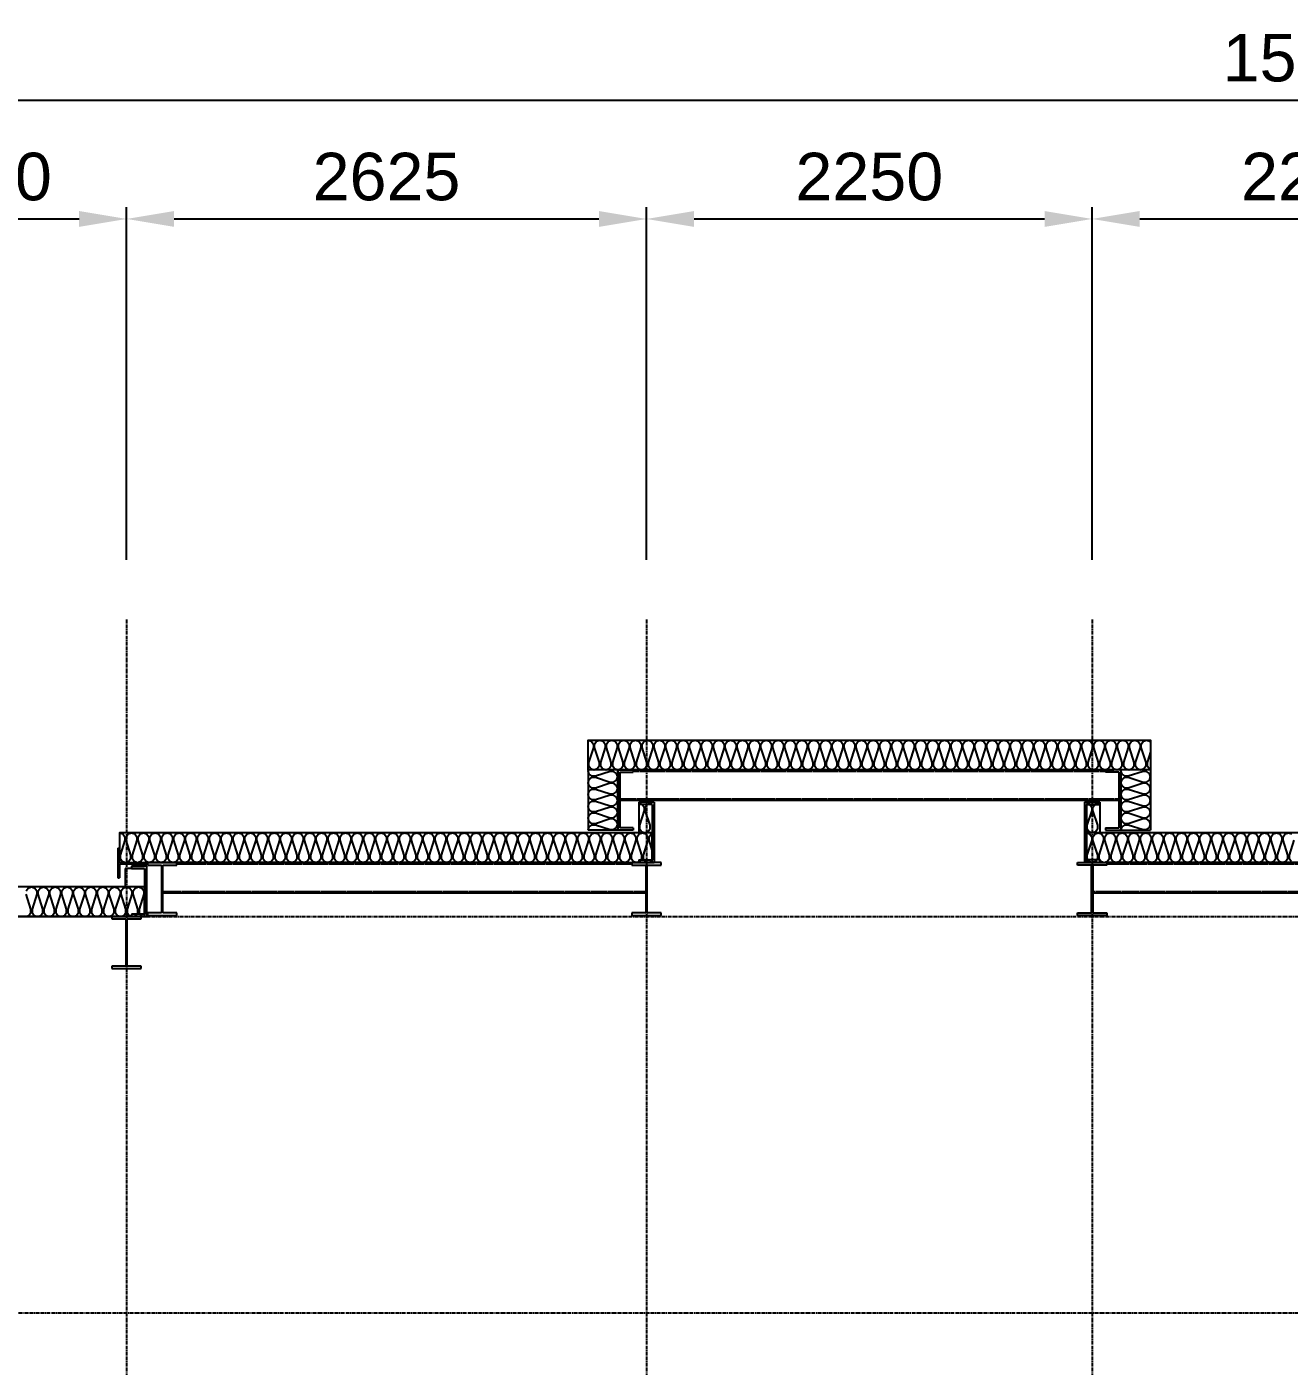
# Model space of a CAD drawing. Header units: millimetres. Extents: x 66027 to 360317, y -114806 to -64032.
# Drawn here: x 310813 to 317186, y -98995 to -92234 of the extents above; entities that cross this region are included whole.
import ezdxf

# ---------------------------------------------------------------- set-up
doc = ezdxf.new("R2010")
doc.units = ezdxf.units.MM
doc.header["$LTSCALE"] = 140
for name, pattern in [('CENTER', [2, 1.25, -0.25, 0.25, -0.25]), ('HIDDEN', [0.375, 0.25, -0.125]), ('PHANTOM2', [31.75, 15.875, -3.175, 3.175, -3.175, 3.175, -3.175])]:
    doc.linetypes.add(name, pattern=pattern)
doc.layers.get('Defpoints').update_dxf_attribs({"color": 175})
for name, color, linetype in [('C_CEN', 1, 'CENTER'), ('C_STEEL', 2, 'Continuous'), ('C_TEXT_01', 2, 'Continuous'), ('DIM-SCALE', 7, 'Continuous'), ('HAT', 8, 'Continuous'), ('Xref_Gypsum_SECTION1$0$Panel', 4, 'Continuous')]:
    doc.layers.add(name, color=color, linetype=linetype)
doc.styles.add('Arial', font='arial.ttf')
doc.dimstyles.new('일반도면_0050', dxfattribs={"dimtxt": 200, "dimasz": 200, "dimexe": 50, "dimexo": 250, "dimgap": 75, "dimtad": 1, "dimdec": 0, "dimzin": 0, "dimdsep": 46, "dimtxsty": 'Arial', "dimcen": -250, "dimclrd": 7, "dimclre": 7, "dimclrt": 2, "dimadec": 0, "dimazin": 0, "dimtfac": 1, "dimtdec": 0, "dimtix": 1, "dimtmove": 2, "dimatfit": 3, "dimfxl": 1, "dimtolj": 1, "dimtzin": 0, "dimarcsym": 0})

# ---------------------------------------------------------------- blocks, each defined once
blk = doc.blocks.new('*D190')
at = {"layer": 'Defpoints', "color": 0}
for p in [(311316.2, -93203.6), (309816.2, -95225), (311316.2, -95225)]:
    blk.add_point(p, dxfattribs=at)
at = {"layer": 'DIM-SCALE', "color": 7, "lineweight": -2}
for p, q in [((309816.2, -94925), (309816.2, -93143.6)), ((311316.2, -94925), (311316.2, -93143.6)), ((310056.2, -93203.6), (311076.2, -93203.6))]:
    blk.add_line(p, q, dxfattribs=at)
at = {"layer": 'DIM-SCALE', "color": 7}
for points in [[(310056.2, -93163.6), (310056.2, -93243.6), (309816.2, -93203.6)], [(311076.2, -93163.6), (311076.2, -93243.6), (311316.2, -93203.6)]]:
    blk.add_solid(points, dxfattribs=at)
at = {"layer": 'DIM-SCALE', "color": 2, "insert": (310566.2, -92991.1), "char_height": 240, "attachment_point": 5, "style": 'Arial'}
blk.add_mtext('\\A1;1500', dxfattribs=at)
blk = doc.blocks.new('*D191')
at = {"layer": 'Defpoints', "color": 0}
for p in [(313941.2, -93203.6), (311316.2, -95225), (313941.2, -95225)]:
    blk.add_point(p, dxfattribs=at)
at = {"layer": 'DIM-SCALE', "color": 7, "lineweight": -2}
for p, q in [((311316.2, -94925), (311316.2, -93143.6)), ((313941.2, -94925), (313941.2, -93143.6)), ((311556.2, -93203.6), (313701.2, -93203.6))]:
    blk.add_line(p, q, dxfattribs=at)
at = {"layer": 'DIM-SCALE', "color": 7}
for points in [[(311556.2, -93163.6), (311556.2, -93243.6), (311316.2, -93203.6)], [(313701.2, -93163.6), (313701.2, -93243.6), (313941.2, -93203.6)]]:
    blk.add_solid(points, dxfattribs=at)
at = {"layer": 'DIM-SCALE', "color": 2, "insert": (312628.7, -92991.1), "char_height": 240, "attachment_point": 5, "style": 'Arial'}
blk.add_mtext('\\A1;2625', dxfattribs=at)
blk = doc.blocks.new('*D192')
at = {"layer": 'Defpoints', "color": 0}
for p in [(316191.2, -93203.6), (313941.2, -95225), (316191.2, -95225)]:
    blk.add_point(p, dxfattribs=at)
at = {"layer": 'DIM-SCALE', "color": 7, "lineweight": -2}
for p, q in [((313941.2, -94925), (313941.2, -93143.6)), ((316191.2, -94925), (316191.2, -93143.6)), ((314181.2, -93203.6), (315951.2, -93203.6))]:
    blk.add_line(p, q, dxfattribs=at)
at = {"layer": 'DIM-SCALE', "color": 7}
for points in [[(314181.2, -93163.6), (314181.2, -93243.6), (313941.2, -93203.6)], [(315951.2, -93163.6), (315951.2, -93243.6), (316191.2, -93203.6)]]:
    blk.add_solid(points, dxfattribs=at)
at = {"layer": 'DIM-SCALE', "color": 2, "insert": (315066.2, -92991.1), "char_height": 240, "attachment_point": 5, "style": 'Arial'}
blk.add_mtext('\\A1;2250', dxfattribs=at)
blk = doc.blocks.new('*D197')
at = {"layer": 'Defpoints', "color": 0}
for p in [(324816.2, -92603.6), (324816.2, -93203.6), (309816.2, -95225)]:
    blk.add_point(p, dxfattribs=at)
at = {"layer": 'DIM-SCALE', "color": 7, "lineweight": -2}
for p, q in [((309816.2, -94925), (309816.2, -92543.6)), ((324816.2, -92903.6), (324816.2, -92543.6)), ((310056.2, -92603.6), (324576.2, -92603.6))]:
    blk.add_line(p, q, dxfattribs=at)
at = {"layer": 'DIM-SCALE', "color": 7}
for points in [[(310056.2, -92563.6), (310056.2, -92643.6), (309816.2, -92603.6)], [(324576.2, -92563.6), (324576.2, -92643.6), (324816.2, -92603.6)]]:
    blk.add_solid(points, dxfattribs=at)
at = {"layer": 'DIM-SCALE', "color": 2, "insert": (317316.2, -92391.1), "char_height": 240, "attachment_point": 5, "style": 'Arial'}
blk.add_mtext('\\A1;15000', dxfattribs=at)
blk = doc.blocks.new('A$C356D3F55')
at = {"layer": 'C_STEEL', "extrusion": (0, 0, -1)}
for p, q in [((0, 0), (148, 0)), ((0, -13), (0, 0)), ((148, 0), (148, -13)), ((70.19, -13), (0, -13)), ((148, -13), (77.81, -13)), ((0, -254), (70.19, -254)), ((0, -267), (0, -254)), ((148, -267), (0, -267)), ((77.81, -254), (148, -254)), ((148, -254), (148, -267))]:
    blk.add_line(p, q, dxfattribs=at)
at = {"layer": 'C_STEEL'}
for p, q in [((70.19, -254), (70.19, -13)), ((77.81, -13), (77.81, -254))]:
    blk.add_line(p, q, dxfattribs=at)
blk = doc.blocks.new('A$C59826761')
at = {"layer": 'C_STEEL', "extrusion": (0, 0, -1)}
for p, q in [((0, 0), (77.5, 0)), ((9.83, -12.7), (77.5, -12.7)), ((77.5, -305), (0, -305)), ((77.5, -292.3), (9.83, -292.3))]:
    blk.add_line(p, q, dxfattribs=at)
at = {"layer": 'C_STEEL'}
for p, q in [((0, 0), (0, -305)), ((77.5, 0), (77.5, -12.7)), ((9.83, -12.7), (9.83, -292.3)), ((77.5, -292.3), (77.5, -305))]:
    blk.add_line(p, q, dxfattribs=at)
blk = doc.blocks.new('A$C45361DBA')
at = {"layer": 'C_STEEL'}
for p, q in [((-75, 0), (75, 0)), ((-75, 0), (-75, -9)), ((75, 0), (75, -9)), ((-75, -9), (-3.25, -9)), ((-3.25, -9), (-3.25, -150)), ((3.25, -9), (3.25, -150)), ((3.25, -9), (75, -9)), ((-3.25, -150), (3.25, -150))]:
    blk.add_line(p, q, dxfattribs=at)
blk = doc.blocks.new('A$C035F74E8')
at = {"layer": 'C_STEEL', "color": 6, "lineweight": -2}
for p, q in [((0, -250), (0, 4)), ((0, 4), (77, 4)), ((77, 4), (77, -7.1)), ((11.1, -7.1), (11.1, -238.9)), ((77, -7.1), (11.1, -7.1)), ((77, -250), (0, -250)), ((11.1, -238.9), (77, -238.9)), ((77, -238.9), (77, -250))]:
    blk.add_line(p, q, dxfattribs=at)
blk = doc.blocks.new('A$C16AE05AC')
at = {"layer": 'C_STEEL', "extrusion": (0, 0, -1)}
for p, q in [((0, 0), (0, -11.2)), ((147, 0), (0, 0)), ((147, -11.2), (147, 0)), ((0, -11.2), (70.2, -11.2)), ((76.8, -11.2), (147, -11.2)), ((0, -250.8), (0, -262)), ((70.2, -250.8), (0, -250.8)), ((0, -262), (147, -262)), ((147, -250.8), (76.8, -250.8)), ((147, -262), (147, -250.8))]:
    blk.add_line(p, q, dxfattribs=at)
at = {"layer": 'C_STEEL'}
for points in [[(70.2, -11.2), (70.2, -250.8)], [(76.8, -250.8), (76.8, -11.2)]]:
    blk.add_lwpolyline(points, dxfattribs=at)
blk = doc.blocks.new('*D395')
at = {"layer": 'Defpoints', "color": 0}
for p in [(318441.2, -93203.6), (316191.2, -95225), (318441.2, -95225)]:
    blk.add_point(p, dxfattribs=at)
at = {"layer": 'DIM-SCALE', "color": 7, "lineweight": -2}
for p, q in [((316191.2, -94925), (316191.2, -93143.6)), ((318441.2, -94925), (318441.2, -93143.6)), ((316431.2, -93203.6), (318201.2, -93203.6))]:
    blk.add_line(p, q, dxfattribs=at)
at = {"layer": 'DIM-SCALE', "color": 7}
for points in [[(316431.2, -93163.6), (316431.2, -93243.6), (316191.2, -93203.6)], [(318201.2, -93163.6), (318201.2, -93243.6), (318441.2, -93203.6)]]:
    blk.add_solid(points, dxfattribs=at)
at = {"layer": 'DIM-SCALE', "color": 2, "insert": (317316.2, -92991.1), "char_height": 240, "attachment_point": 5, "style": 'Arial'}
blk.add_mtext('\\A1;2250', dxfattribs=at)

msp = doc.modelspace()

# ---------------------------------------------------------------- linework, layer by layer
at = {"layer": 'C_CEN', "color": 1, "ltscale": 0.1}
for p, q in [((311316.2, -95225), (311316.2, -105225)), ((313941.2, -95225), (313941.2, -105225)), ((316191.2, -95225), (316191.2, -105225)), ((309316.2, -96725), (331316.2, -96725)), ((309316.2, -98725), (331316.2, -98725))]:
    msp.add_line(p, q, dxfattribs=at)
at = {"layer": 'C_TEXT_01'}
for p, q in [((313873.7, -95984.3), (316301.2, -95984.3)), ((313873.7, -95984.3), (316258.7, -95984.3)), ((313806, -96137.3), (316326.3, -96137.3)), ((313846, -96452), (311491.2, -96452)), ((313846, -96452), (311765.2, -96452)), ((318346, -96452), (316265.2, -96452)), ((311500, -96605), (313937.4, -96605)), ((316195, -96605), (318437.4, -96605))]:
    msp.add_line(p, q, dxfattribs=at)
at = {"layer": 'C_TEXT_01', "linetype": 'HIDDEN', "ltscale": 0.1}
for p, q in [((313873.7, -95991.4), (316258.7, -95991.4)), ((313806, -96130.2), (316326.3, -96130.2)), ((311570.2, -96459.1), (313867.2, -96459.1)), ((316265.2, -96459.1), (318367.2, -96459.1)), ((311500, -96597.9), (313937.4, -96597.9)), ((316195, -96597.9), (318437.4, -96597.9))]:
    msp.add_line(p, q, dxfattribs=at)
at = {"layer": 'C_TEXT_01', "color": 1}
for p, q in [((313902.4, -96159.7), (313902.4, -96302)), ((311271.2, -96725), (309816.2, -96725))]:
    msp.add_line(p, q, dxfattribs=at)
at = {"layer": 'HAT'}
for points in [[(313646.2, -95834.3), (313646.2, -95834.3), (313662.7, -95840.3), (313673.2, -95855.3), (313673.2, -95871.8), (313649.2, -95946.8), (313649.2, -95963.3), (313659.7, -95978.3), (313676.2, -95984.3), (313692.7, -95978.3), (313703.2, -95963.3), (313703.2, -95946.8), (313679.2, -95871.8), (313679.2, -95855.3), (313689.7, -95840.3), (313706.2, -95834.3), (313722.7, -95840.3), (313733.2, -95855.3), (313733.2, -95871.8), (313709.2, -95946.8), (313709.2, -95963.3), (313719.7, -95978.3), (313736.2, -95984.3), (313752.7, -95978.3), (313763.2, -95963.3), (313763.2, -95946.8), (313739.2, -95871.8), (313739.2, -95855.3), (313749.7, -95840.3), (313766.2, -95834.3), (313782.7, -95840.3), (313793.2, -95855.3), (313793.2, -95871.8), (313769.2, -95946.8), (313769.2, -95963.3), (313779.7, -95978.3), (313796.2, -95984.3), (313812.7, -95978.3), (313823.2, -95963.3), (313823.2, -95946.8), (313799.2, -95871.8), (313799.2, -95855.3), (313809.7, -95840.3), (313826.2, -95834.3), (313842.7, -95840.3), (313853.2, -95855.3), (313853.2, -95871.8), (313829.2, -95946.8), (313829.2, -95963.3), (313839.7, -95978.3), (313856.2, -95984.3), (313872.7, -95978.3), (313883.2, -95963.3), (313883.2, -95946.8), (313859.2, -95871.8), (313859.2, -95855.3), (313869.7, -95840.3), (313886.2, -95834.3), (313902.7, -95840.3), (313913.2, -95855.3), (313913.2, -95871.8), (313889.2, -95946.8), (313889.2, -95963.3), (313899.7, -95978.3), (313916.2, -95984.3), (313932.7, -95978.3), (313943.2, -95963.3), (313943.2, -95946.8), (313919.2, -95871.8), (313919.2, -95855.3), (313929.7, -95840.3), (313946.2, -95834.3), (313962.7, -95840.3), (313973.2, -95855.3), (313973.2, -95871.8), (313949.2, -95946.8), (313949.2, -95963.3), (313959.7, -95978.3), (313976.2, -95984.3), (313992.7, -95978.3), (314003.2, -95963.3), (314003.2, -95946.8), (313979.2, -95871.8), (313979.2, -95855.3), (313989.7, -95840.3), (314006.2, -95834.3), (314022.7, -95840.3), (314033.2, -95855.3), (314033.2, -95871.8), (314009.2, -95946.8), (314009.2, -95963.3), (314019.7, -95978.3), (314036.2, -95984.3), (314052.7, -95978.3), (314063.2, -95963.3), (314063.2, -95946.8), (314039.2, -95871.8), (314039.2, -95855.3), (314049.7, -95840.3), (314066.2, -95834.3), (314082.7, -95840.3), (314093.2, -95855.3), (314093.2, -95871.8), (314069.2, -95946.8), (314069.2, -95963.3), (314079.7, -95978.3), (314096.2, -95984.3), (314112.7, -95978.3), (314123.2, -95963.3), (314123.2, -95946.8), (314099.2, -95871.8), (314099.2, -95855.3), (314109.7, -95840.3), (314126.2, -95834.3), (314142.7, -95840.3), (314153.2, -95855.3), (314153.2, -95871.8), (314129.2, -95946.8), (314129.2, -95963.3), (314139.7, -95978.3), (314156.2, -95984.3), (314172.7, -95978.3), (314183.2, -95963.3), (314183.2, -95946.8), (314159.2, -95871.8), (314159.2, -95855.3), (314169.7, -95840.3), (314186.2, -95834.3), (314202.7, -95840.3), (314213.2, -95855.3), (314213.2, -95871.8), (314189.2, -95946.8), (314189.2, -95963.3), (314199.7, -95978.3), (314216.2, -95984.3), (314232.7, -95978.3), (314243.2, -95963.3), (314243.2, -95946.8), (314219.2, -95871.8), (314219.2, -95855.3), (314229.7, -95840.3), (314246.2, -95834.3), (314262.7, -95840.3), (314273.2, -95855.3), (314273.2, -95871.8), (314249.2, -95946.8), (314249.2, -95963.3), (314259.7, -95978.3), (314276.2, -95984.3), (314292.7, -95978.3), (314303.2, -95963.3), (314303.2, -95946.8), (314279.2, -95871.8), (314279.2, -95855.3), (314289.7, -95840.3), (314306.2, -95834.3), (314322.7, -95840.3), (314333.2, -95855.3), (314333.2, -95871.8), (314309.2, -95946.8), (314309.2, -95963.3), (314319.7, -95978.3), (314336.2, -95984.3), (314352.7, -95978.3), (314363.2, -95963.3), (314363.2, -95946.8), (314339.2, -95871.8), (314339.2, -95855.3), (314349.7, -95840.3), (314366.2, -95834.3), (314382.7, -95840.3), (314393.2, -95855.3), (314393.2, -95871.8), (314369.2, -95946.8), (314369.2, -95963.3), (314379.7, -95978.3), (314396.2, -95984.3), (314412.7, -95978.3), (314423.2, -95963.3), (314423.2, -95946.8), (314399.2, -95871.8), (314399.2, -95855.3), (314409.7, -95840.3), (314426.2, -95834.3), (314442.7, -95840.3), (314453.2, -95855.3), (314453.2, -95871.8), (314429.2, -95946.8), (314429.2, -95963.3), (314439.7, -95978.3), (314456.2, -95984.3), (314472.7, -95978.3), (314483.2, -95963.3), (314483.2, -95946.8), (314459.2, -95871.8), (314459.2, -95855.3), (314469.7, -95840.3), (314486.2, -95834.3), (314502.7, -95840.3), (314513.2, -95855.3), (314513.2, -95871.8), (314489.2, -95946.8), (314489.2, -95963.3), (314499.7, -95978.3), (314516.2, -95984.3), (314532.7, -95978.3), (314543.2, -95963.3), (314543.2, -95946.8), (314519.2, -95871.8), (314519.2, -95855.3), (314529.7, -95840.3), (314546.2, -95834.3), (314562.7, -95840.3), (314573.2, -95855.3), (314573.2, -95871.8), (314549.2, -95946.8), (314549.2, -95963.3), (314559.7, -95978.3), (314576.2, -95984.3), (314592.7, -95978.3), (314603.2, -95963.3), (314603.2, -95946.8), (314579.2, -95871.8), (314579.2, -95855.3), (314589.7, -95840.3), (314606.2, -95834.3), (314622.7, -95840.3), (314633.2, -95855.3), (314633.2, -95871.8), (314609.2, -95946.8), (314609.2, -95963.3), (314619.7, -95978.3), (314636.2, -95984.3), (314652.7, -95978.3), (314663.2, -95963.3), (314663.2, -95946.8), (314639.2, -95871.8), (314639.2, -95855.3), (314649.7, -95840.3), (314666.2, -95834.3), (314682.7, -95840.3), (314693.2, -95855.3), (314693.2, -95871.8), (314669.2, -95946.8), (314669.2, -95963.3), (314679.7, -95978.3), (314696.2, -95984.3), (314712.7, -95978.3), (314723.2, -95963.3), (314723.2, -95946.8), (314699.2, -95871.8), (314699.2, -95855.3), (314709.7, -95840.3), (314726.2, -95834.3), (314742.7, -95840.3), (314753.2, -95855.3), (314753.2, -95871.8), (314729.2, -95946.8), (314729.2, -95963.3), (314739.7, -95978.3), (314756.2, -95984.3), (314772.7, -95978.3), (314783.2, -95963.3), (314783.2, -95946.8), (314759.2, -95871.8), (314759.2, -95855.3), (314769.7, -95840.3), (314786.2, -95834.3), (314802.7, -95840.3), (314813.2, -95855.3), (314813.2, -95871.8), (314789.2, -95946.8), (314789.2, -95963.3), (314799.7, -95978.3), (314816.2, -95984.3), (314832.7, -95978.3), (314843.2, -95963.3), (314843.2, -95946.8), (314819.2, -95871.8), (314819.2, -95855.3), (314829.7, -95840.3), (314846.2, -95834.3), (314862.7, -95840.3), (314873.2, -95855.3), (314873.2, -95871.8), (314849.2, -95946.8), (314849.2, -95963.3), (314859.7, -95978.3), (314876.2, -95984.3), (314892.7, -95978.3), (314903.2, -95963.3), (314903.2, -95946.8), (314879.2, -95871.8), (314879.2, -95855.3), (314889.7, -95840.3), (314906.2, -95834.3), (314922.7, -95840.3), (314933.2, -95855.3), (314933.2, -95871.8), (314909.2, -95946.8), (314909.2, -95963.3), (314919.7, -95978.3), (314936.2, -95984.3), (314952.7, -95978.3), (314963.2, -95963.3), (314963.2, -95946.8), (314939.2, -95871.8), (314939.2, -95855.3), (314949.7, -95840.3), (314966.2, -95834.3), (314982.7, -95840.3), (314993.2, -95855.3), (314993.2, -95871.8), (314969.2, -95946.8), (314969.2, -95963.3), (314979.7, -95978.3), (314996.2, -95984.3), (315012.7, -95978.3), (315023.2, -95963.3), (315023.2, -95946.8), (314999.2, -95871.8), (314999.2, -95855.3), (315009.7, -95840.3), (315026.2, -95834.3), (315042.7, -95840.3), (315053.2, -95855.3), (315053.2, -95871.8), (315029.2, -95946.8), (315029.2, -95963.3), (315039.7, -95978.3), (315056.2, -95984.3), (315072.7, -95978.3), (315083.2, -95963.3), (315083.2, -95946.8), (315059.2, -95871.8), (315059.2, -95855.3), (315069.7, -95840.3), (315086.2, -95834.3), (315102.7, -95840.3), (315113.2, -95855.3), (315113.2, -95871.8), (315089.2, -95946.8), (315089.2, -95963.3), (315099.7, -95978.3), (315116.2, -95984.3), (315132.7, -95978.3), (315143.2, -95963.3), (315143.2, -95946.8), (315119.2, -95871.8), (315119.2, -95855.3), (315129.7, -95840.3), (315146.2, -95834.3), (315162.7, -95840.3), (315173.2, -95855.3), (315173.2, -95871.8), (315149.2, -95946.8), (315149.2, -95963.3), (315159.7, -95978.3), (315176.2, -95984.3), (315192.7, -95978.3), (315203.2, -95963.3), (315203.2, -95946.8), (315179.2, -95871.8), (315179.2, -95855.3), (315189.7, -95840.3), (315206.2, -95834.3), (315222.7, -95840.3), (315233.2, -95855.3), (315233.2, -95871.8), (315209.2, -95946.8), (315209.2, -95963.3), (315219.7, -95978.3), (315236.2, -95984.3), (315252.7, -95978.3), (315263.2, -95963.3), (315263.2, -95946.8), (315239.2, -95871.8), (315239.2, -95855.3), (315249.7, -95840.3), (315266.2, -95834.3), (315282.7, -95840.3), (315293.2, -95855.3), (315293.2, -95871.8), (315269.2, -95946.8), (315269.2, -95963.3), (315279.7, -95978.3), (315296.2, -95984.3), (315312.7, -95978.3), (315323.2, -95963.3), (315323.2, -95946.8), (315299.2, -95871.8), (315299.2, -95855.3), (315309.7, -95840.3), (315326.2, -95834.3), (315342.7, -95840.3), (315353.2, -95855.3), (315353.2, -95871.8), (315329.2, -95946.8), (315329.2, -95963.3), (315339.7, -95978.3), (315356.2, -95984.3), (315372.7, -95978.3), (315383.2, -95963.3), (315383.2, -95946.8), (315359.2, -95871.8), (315359.2, -95855.3), (315369.7, -95840.3), (315386.2, -95834.3), (315402.7, -95840.3), (315413.2, -95855.3), (315413.2, -95871.8), (315389.2, -95946.8), (315389.2, -95963.3), (315399.7, -95978.3), (315416.2, -95984.3), (315432.7, -95978.3), (315443.2, -95963.3), (315443.2, -95946.8), (315419.2, -95871.8), (315419.2, -95855.3), (315429.7, -95840.3), (315446.2, -95834.3), (315462.7, -95840.3), (315473.2, -95855.3), (315473.2, -95871.8), (315449.2, -95946.8), (315449.2, -95963.3), (315459.7, -95978.3), (315476.2, -95984.3), (315492.7, -95978.3), (315503.2, -95963.3), (315503.2, -95946.8), (315479.2, -95871.8), (315479.2, -95855.3), (315489.7, -95840.3), (315506.2, -95834.3), (315522.7, -95840.3), (315533.2, -95855.3), (315533.2, -95871.8), (315509.2, -95946.8), (315509.2, -95963.3), (315519.7, -95978.3), (315536.2, -95984.3), (315552.7, -95978.3), (315563.2, -95963.3), (315563.2, -95946.8), (315539.2, -95871.8), (315539.2, -95855.3), (315549.7, -95840.3), (315566.2, -95834.3), (315582.7, -95840.3), (315593.2, -95855.3), (315593.2, -95871.8), (315569.2, -95946.8), (315569.2, -95963.3), (315579.7, -95978.3), (315596.2, -95984.3), (315612.7, -95978.3), (315623.2, -95963.3), (315623.2, -95946.8), (315599.2, -95871.8), (315599.2, -95855.3), (315609.7, -95840.3), (315626.2, -95834.3), (315642.7, -95840.3), (315653.2, -95855.3), (315653.2, -95871.8), (315629.2, -95946.8), (315629.2, -95963.3), (315639.7, -95978.3), (315656.2, -95984.3), (315672.7, -95978.3), (315683.2, -95963.3), (315683.2, -95946.8), (315659.2, -95871.8), (315659.2, -95855.3), (315669.7, -95840.3), (315686.2, -95834.3), (315702.7, -95840.3), (315713.2, -95855.3), (315713.2, -95871.8), (315689.2, -95946.8), (315689.2, -95963.3), (315699.7, -95978.3), (315716.2, -95984.3), (315732.7, -95978.3), (315743.2, -95963.3), (315743.2, -95946.8), (315719.2, -95871.8), (315719.2, -95855.3), (315729.7, -95840.3), (315746.2, -95834.3), (315762.7, -95840.3), (315773.2, -95855.3), (315773.2, -95871.8), (315749.2, -95946.8), (315749.2, -95963.3), (315759.7, -95978.3), (315776.2, -95984.3), (315792.7, -95978.3), (315803.2, -95963.3), (315803.2, -95946.8), (315779.2, -95871.8), (315779.2, -95855.3), (315789.7, -95840.3), (315806.2, -95834.3), (315822.7, -95840.3), (315833.2, -95855.3), (315833.2, -95871.8), (315809.2, -95946.8), (315809.2, -95963.3), (315819.7, -95978.3), (315836.2, -95984.3), (315852.7, -95978.3), (315863.2, -95963.3), (315863.2, -95946.8), (315839.2, -95871.8), (315839.2, -95855.3), (315849.7, -95840.3), (315866.2, -95834.3), (315882.7, -95840.3), (315893.2, -95855.3), (315893.2, -95871.8), (315869.2, -95946.8), (315869.2, -95963.3), (315879.7, -95978.3), (315896.2, -95984.3), (315912.7, -95978.3), (315923.2, -95963.3), (315923.2, -95946.8), (315899.2, -95871.8), (315899.2, -95855.3), (315909.7, -95840.3), (315926.2, -95834.3), (315942.7, -95840.3), (315953.2, -95855.3), (315953.2, -95871.8), (315929.2, -95946.8), (315929.2, -95963.3), (315939.7, -95978.3), (315956.2, -95984.3), (315972.7, -95978.3), (315983.2, -95963.3), (315983.2, -95946.8), (315959.2, -95871.8), (315959.2, -95855.3), (315969.7, -95840.3), (315986.2, -95834.3), (316002.7, -95840.3), (316013.2, -95855.3), (316013.2, -95871.8), (315989.2, -95946.8), (315989.2, -95963.3), (315999.7, -95978.3), (316016.2, -95984.3), (316032.7, -95978.3), (316043.2, -95963.3), (316043.2, -95946.8), (316019.2, -95871.8), (316019.2, -95855.3), (316029.7, -95840.3), (316046.2, -95834.3), (316062.7, -95840.3), (316073.2, -95855.3), (316073.2, -95871.8), (316049.2, -95946.8), (316049.2, -95963.3), (316059.7, -95978.3), (316076.2, -95984.3), (316092.7, -95978.3), (316103.2, -95963.3), (316103.2, -95946.8), (316079.2, -95871.8), (316079.2, -95855.3), (316089.7, -95840.3), (316106.2, -95834.3), (316122.7, -95840.3), (316133.2, -95855.3), (316133.2, -95871.8), (316109.2, -95946.8), (316109.2, -95963.3), (316119.7, -95978.3), (316136.2, -95984.3), (316152.7, -95978.3), (316163.2, -95963.3), (316163.2, -95946.8), (316139.2, -95871.8), (316139.2, -95855.3), (316149.7, -95840.3), (316166.2, -95834.3), (316182.7, -95840.3), (316193.2, -95855.3), (316193.2, -95871.8), (316169.2, -95946.8), (316169.2, -95963.3), (316179.7, -95978.3), (316196.2, -95984.3), (316212.7, -95978.3), (316223.2, -95963.3), (316223.2, -95946.8), (316199.2, -95871.8), (316199.2, -95855.3), (316209.7, -95840.3), (316226.2, -95834.3), (316242.7, -95840.3), (316253.2, -95855.3), (316253.2, -95871.8), (316229.2, -95946.8), (316229.2, -95963.3), (316239.7, -95978.3), (316256.2, -95984.3), (316272.7, -95978.3), (316283.2, -95963.3), (316283.2, -95946.8), (316259.2, -95871.8), (316259.2, -95855.3), (316269.7, -95840.3), (316286.2, -95834.3), (316302.7, -95840.3), (316313.2, -95855.3), (316313.2, -95871.8), (316289.2, -95946.8), (316289.2, -95963.3), (316299.7, -95978.3), (316316.2, -95984.3), (316332.7, -95978.3), (316343.2, -95963.3), (316343.2, -95946.8), (316319.2, -95871.8), (316319.2, -95855.3), (316329.7, -95840.3), (316346.2, -95834.3), (316362.7, -95840.3), (316373.2, -95855.3), (316373.2, -95871.8), (316349.2, -95946.8), (316349.2, -95963.3), (316359.7, -95978.3), (316376.2, -95984.3), (316392.7, -95978.3), (316403.2, -95963.3), (316403.2, -95946.8), (316379.2, -95871.8), (316379.2, -95855.3), (316389.7, -95840.3), (316406.2, -95834.3), (316422.7, -95840.3), (316433.2, -95855.3), (316433.2, -95871.8), (316409.2, -95946.8), (316409.2, -95963.3), (316419.7, -95978.3), (316436.2, -95984.3), (316452.7, -95978.3), (316463.2, -95963.3), (316463.2, -95946.8), (316439.2, -95871.8), (316439.2, -95855.3), (316449.7, -95840.3), (316466.2, -95834.3), (316482.7, -95840.3), (316486.2, -95845.3)], [(316486.2, -95893.7), (316469.2, -95946.8), (316469.2, -95963.3), (316479.7, -95978.3), (316486.2, -95980.7)], [(313646.2, -96289.3), (313646.2, -96289.3), (313652.2, -96272.8), (313667.2, -96262.3), (313683.7, -96262.3), (313758.7, -96286.3), (313775.2, -96286.3), (313790.2, -96275.8), (313796.2, -96259.3), (313790.2, -96242.8), (313775.2, -96232.3), (313758.7, -96232.3), (313683.7, -96256.3), (313667.2, -96256.3), (313652.2, -96245.8), (313646.2, -96229.3), (313652.2, -96212.8), (313667.2, -96202.3), (313683.7, -96202.3), (313758.7, -96226.3), (313775.2, -96226.3), (313790.2, -96215.8), (313796.2, -96199.3), (313790.2, -96182.8), (313775.2, -96172.3), (313758.7, -96172.3), (313683.7, -96196.3), (313667.2, -96196.3), (313652.2, -96185.8), (313646.2, -96169.3), (313652.2, -96152.8), (313667.2, -96142.3), (313683.7, -96142.3), (313758.7, -96166.3), (313775.2, -96166.3), (313790.2, -96155.8), (313796.2, -96139.3), (313790.2, -96122.8), (313775.2, -96112.3), (313758.7, -96112.3), (313683.7, -96136.3), (313667.2, -96136.3), (313652.2, -96125.8), (313646.2, -96109.3), (313652.2, -96092.8), (313667.2, -96082.3), (313683.7, -96082.3), (313758.7, -96106.3), (313775.2, -96106.3), (313790.2, -96095.8), (313796.2, -96079.3), (313790.2, -96062.8), (313775.2, -96052.3), (313758.7, -96052.3), (313683.7, -96076.3), (313667.2, -96076.3), (313652.2, -96065.8), (313646.2, -96049.3), (313652.2, -96032.8), (313667.2, -96022.3), (313683.7, -96022.3), (313758.7, -96046.3), (313775.2, -96046.3), (313790.2, -96035.8), (313796.2, -96019.3), (313790.2, -96002.8), (313775.2, -95992.3), (313758.7, -95992.3), (313683.7, -96016.3), (313667.2, -96016.3), (313652.2, -96005.8), (313646.2, -95989.3), (313648, -95984.3)], [(316336.2, -96289.3), (316336.2, -96289.3), (316342.2, -96272.8), (316357.2, -96262.3), (316373.7, -96262.3), (316448.7, -96286.3), (316465.2, -96286.3), (316480.2, -96275.8), (316486.2, -96259.3), (316480.2, -96242.8), (316465.2, -96232.3), (316448.7, -96232.3), (316373.7, -96256.3), (316357.2, -96256.3), (316342.2, -96245.8), (316336.2, -96229.3), (316342.2, -96212.8), (316357.2, -96202.3), (316373.7, -96202.3), (316448.7, -96226.3), (316465.2, -96226.3), (316480.2, -96215.8), (316486.2, -96199.3), (316480.2, -96182.8), (316465.2, -96172.3), (316448.7, -96172.3), (316373.7, -96196.3), (316357.2, -96196.3), (316342.2, -96185.8), (316336.2, -96169.3), (316342.2, -96152.8), (316357.2, -96142.3), (316373.7, -96142.3), (316448.7, -96166.3), (316465.2, -96166.3), (316480.2, -96155.8), (316486.2, -96139.3), (316480.2, -96122.8), (316465.2, -96112.3), (316448.7, -96112.3), (316373.7, -96136.3), (316357.2, -96136.3), (316342.2, -96125.8), (316336.2, -96109.3), (316342.2, -96092.8), (316357.2, -96082.3), (316373.7, -96082.3), (316448.7, -96106.3), (316465.2, -96106.3), (316480.2, -96095.8), (316486.2, -96079.3), (316480.2, -96062.8), (316465.2, -96052.3), (316448.7, -96052.3), (316373.7, -96076.3), (316357.2, -96076.3), (316342.2, -96065.8), (316336.2, -96049.3), (316342.2, -96032.8), (316357.2, -96022.3), (316373.7, -96022.3), (316448.7, -96046.3), (316465.2, -96046.3), (316480.2, -96035.8), (316486.2, -96019.3), (316480.2, -96002.8), (316465.2, -95992.3), (316448.7, -95992.3), (316373.7, -96016.3), (316357.2, -96016.3), (316342.2, -96005.8), (316336.2, -95989.3), (316338, -95984.3)], [(313902.4, -96152), (313902.4, -96152), (313918.9, -96158), (313929.4, -96173), (313929.4, -96189.5), (313905.4, -96264.5), (313905.4, -96281), (313915.9, -96296), (313932.4, -96302), (313948.9, -96296), (313959.4, -96281), (313959.4, -96264.5), (313935.4, -96189.5), (313935.4, -96173), (313945.9, -96158), (313962.4, -96152), (313970.1, -96154.8)], [(316162.2, -96152), (316162.2, -96152), (316178.7, -96158), (316189.2, -96173), (316189.2, -96189.5), (316165.2, -96264.5), (316165.2, -96281), (316175.7, -96296), (316192.2, -96302), (316208.7, -96296), (316219.2, -96281), (316219.2, -96264.5), (316195.2, -96189.5), (316195.2, -96173), (316205.7, -96158), (316222.2, -96152), (316229.9, -96154.8)], [(311281.2, -96302), (311281.2, -96302), (311297.7, -96308), (311308.2, -96323), (311308.2, -96339.5), (311284.2, -96414.5), (311284.2, -96431), (311294.7, -96446), (311311.2, -96452), (311327.7, -96446), (311338.2, -96431), (311338.2, -96414.5), (311314.2, -96339.5), (311314.2, -96323), (311324.7, -96308), (311341.2, -96302), (311357.7, -96308), (311368.2, -96323), (311368.2, -96339.5), (311344.2, -96414.5), (311344.2, -96431), (311354.7, -96446), (311371.2, -96452), (311387.7, -96446), (311398.2, -96431), (311398.2, -96414.5), (311374.2, -96339.5), (311374.2, -96323), (311384.7, -96308), (311401.2, -96302), (311417.7, -96308), (311428.2, -96323), (311428.2, -96339.5), (311404.2, -96414.5), (311404.2, -96431), (311414.7, -96446), (311431.2, -96452), (311447.7, -96446), (311458.2, -96431), (311458.2, -96414.5), (311434.2, -96339.5), (311434.2, -96323), (311444.7, -96308), (311461.2, -96302), (311477.7, -96308), (311488.2, -96323), (311488.2, -96339.5), (311464.2, -96414.5), (311464.2, -96431), (311474.7, -96446), (311491.2, -96452), (311507.7, -96446), (311518.2, -96431), (311518.2, -96414.5), (311494.2, -96339.5), (311494.2, -96323), (311504.7, -96308), (311521.2, -96302), (311537.7, -96308), (311548.2, -96323), (311548.2, -96339.5), (311524.2, -96414.5), (311524.2, -96431), (311534.7, -96446), (311551.2, -96452), (311567.7, -96446), (311578.2, -96431), (311578.2, -96414.5), (311554.2, -96339.5), (311554.2, -96323), (311564.7, -96308), (311581.2, -96302), (311597.7, -96308), (311608.2, -96323), (311608.2, -96339.5), (311584.2, -96414.5), (311584.2, -96431), (311594.7, -96446), (311611.2, -96452), (311627.7, -96446), (311638.2, -96431), (311638.2, -96414.5), (311614.2, -96339.5), (311614.2, -96323), (311624.7, -96308), (311641.2, -96302), (311657.7, -96308), (311668.2, -96323), (311668.2, -96339.5), (311644.2, -96414.5), (311644.2, -96431), (311654.7, -96446), (311671.2, -96452), (311687.7, -96446), (311698.2, -96431), (311698.2, -96414.5), (311674.2, -96339.5), (311674.2, -96323), (311684.7, -96308), (311701.2, -96302), (311717.7, -96308), (311728.2, -96323), (311728.2, -96339.5), (311704.2, -96414.5), (311704.2, -96431), (311714.7, -96446), (311731.2, -96452), (311747.7, -96446), (311758.2, -96431), (311758.2, -96414.5), (311734.2, -96339.5), (311734.2, -96323), (311744.7, -96308), (311761.2, -96302), (311777.7, -96308), (311788.2, -96323), (311788.2, -96339.5), (311764.2, -96414.5), (311764.2, -96431), (311774.7, -96446), (311791.2, -96452), (311807.7, -96446), (311818.2, -96431), (311818.2, -96414.5), (311794.2, -96339.5), (311794.2, -96323), (311804.7, -96308), (311821.2, -96302), (311837.7, -96308), (311848.2, -96323), (311848.2, -96339.5), (311824.2, -96414.5), (311824.2, -96431), (311834.7, -96446), (311851.2, -96452), (311867.7, -96446), (311878.2, -96431), (311878.2, -96414.5), (311854.2, -96339.5), (311854.2, -96323), (311864.7, -96308), (311881.2, -96302), (311897.7, -96308), (311908.2, -96323), (311908.2, -96339.5), (311884.2, -96414.5), (311884.2, -96431), (311894.7, -96446), (311911.2, -96452), (311927.7, -96446), (311938.2, -96431), (311938.2, -96414.5), (311914.2, -96339.5), (311914.2, -96323), (311924.7, -96308), (311941.2, -96302), (311957.7, -96308), (311968.2, -96323), (311968.2, -96339.5), (311944.2, -96414.5), (311944.2, -96431), (311954.7, -96446), (311971.2, -96452), (311987.7, -96446), (311998.2, -96431), (311998.2, -96414.5), (311974.2, -96339.5), (311974.2, -96323), (311984.7, -96308), (312001.2, -96302), (312017.7, -96308), (312028.2, -96323), (312028.2, -96339.5), (312004.2, -96414.5), (312004.2, -96431), (312014.7, -96446), (312031.2, -96452), (312047.7, -96446), (312058.2, -96431), (312058.2, -96414.5), (312034.2, -96339.5), (312034.2, -96323), (312044.7, -96308), (312061.2, -96302), (312077.7, -96308), (312088.2, -96323), (312088.2, -96339.5), (312064.2, -96414.5), (312064.2, -96431), (312074.7, -96446), (312091.2, -96452), (312107.7, -96446), (312118.2, -96431), (312118.2, -96414.5), (312094.2, -96339.5), (312094.2, -96323), (312104.7, -96308), (312121.2, -96302), (312137.7, -96308), (312148.2, -96323), (312148.2, -96339.5), (312124.2, -96414.5), (312124.2, -96431), (312134.7, -96446), (312151.2, -96452), (312167.7, -96446), (312178.2, -96431), (312178.2, -96414.5), (312154.2, -96339.5), (312154.2, -96323), (312164.7, -96308), (312181.2, -96302), (312197.7, -96308), (312208.2, -96323), (312208.2, -96339.5), (312184.2, -96414.5), (312184.2, -96431), (312194.7, -96446), (312211.2, -96452), (312227.7, -96446), (312238.2, -96431), (312238.2, -96414.5), (312214.2, -96339.5), (312214.2, -96323), (312224.7, -96308), (312241.2, -96302), (312257.7, -96308), (312268.2, -96323), (312268.2, -96339.5), (312244.2, -96414.5), (312244.2, -96431), (312254.7, -96446), (312271.2, -96452), (312287.7, -96446), (312298.2, -96431), (312298.2, -96414.5), (312274.2, -96339.5), (312274.2, -96323), (312284.7, -96308), (312301.2, -96302), (312317.7, -96308), (312328.2, -96323), (312328.2, -96339.5), (312304.2, -96414.5), (312304.2, -96431), (312314.7, -96446), (312331.2, -96452), (312347.7, -96446), (312358.2, -96431), (312358.2, -96414.5), (312334.2, -96339.5), (312334.2, -96323), (312344.7, -96308), (312361.2, -96302), (312377.7, -96308), (312388.2, -96323), (312388.2, -96339.5), (312364.2, -96414.5), (312364.2, -96431), (312374.7, -96446), (312391.2, -96452), (312407.7, -96446), (312418.2, -96431), (312418.2, -96414.5), (312394.2, -96339.5), (312394.2, -96323), (312404.7, -96308), (312421.2, -96302), (312437.7, -96308), (312448.2, -96323), (312448.2, -96339.5), (312424.2, -96414.5), (312424.2, -96431), (312434.7, -96446), (312451.2, -96452), (312467.7, -96446), (312478.2, -96431), (312478.2, -96414.5), (312454.2, -96339.5), (312454.2, -96323), (312464.7, -96308), (312481.2, -96302), (312497.7, -96308), (312508.2, -96323), (312508.2, -96339.5), (312484.2, -96414.5), (312484.2, -96431), (312494.7, -96446), (312511.2, -96452), (312527.7, -96446), (312538.2, -96431), (312538.2, -96414.5), (312514.2, -96339.5), (312514.2, -96323), (312524.7, -96308), (312541.2, -96302), (312557.7, -96308), (312568.2, -96323), (312568.2, -96339.5), (312544.2, -96414.5), (312544.2, -96431), (312554.7, -96446), (312571.2, -96452), (312587.7, -96446), (312598.2, -96431), (312598.2, -96414.5), (312574.2, -96339.5), (312574.2, -96323), (312584.7, -96308), (312601.2, -96302), (312617.7, -96308), (312628.2, -96323), (312628.2, -96339.5), (312604.2, -96414.5), (312604.2, -96431), (312614.7, -96446), (312631.2, -96452), (312647.7, -96446), (312658.2, -96431), (312658.2, -96414.5), (312634.2, -96339.5), (312634.2, -96323), (312644.7, -96308), (312661.2, -96302), (312677.7, -96308), (312688.2, -96323), (312688.2, -96339.5), (312664.2, -96414.5), (312664.2, -96431), (312674.7, -96446), (312691.2, -96452), (312707.7, -96446), (312718.2, -96431), (312718.2, -96414.5), (312694.2, -96339.5), (312694.2, -96323), (312704.7, -96308), (312721.2, -96302), (312737.7, -96308), (312748.2, -96323), (312748.2, -96339.5), (312724.2, -96414.5), (312724.2, -96431), (312734.7, -96446), (312751.2, -96452), (312767.7, -96446), (312778.2, -96431), (312778.2, -96414.5), (312754.2, -96339.5), (312754.2, -96323), (312764.7, -96308), (312781.2, -96302), (312797.7, -96308), (312808.2, -96323), (312808.2, -96339.5), (312784.2, -96414.5), (312784.2, -96431), (312794.7, -96446), (312811.2, -96452), (312827.7, -96446), (312838.2, -96431), (312838.2, -96414.5), (312814.2, -96339.5), (312814.2, -96323), (312824.7, -96308), (312841.2, -96302), (312857.7, -96308), (312868.2, -96323), (312868.2, -96339.5), (312844.2, -96414.5), (312844.2, -96431), (312854.7, -96446), (312871.2, -96452), (312887.7, -96446), (312898.2, -96431), (312898.2, -96414.5), (312874.2, -96339.5), (312874.2, -96323), (312884.7, -96308), (312901.2, -96302), (312917.7, -96308), (312928.2, -96323), (312928.2, -96339.5), (312904.2, -96414.5), (312904.2, -96431), (312914.7, -96446), (312931.2, -96452), (312947.7, -96446), (312958.2, -96431), (312958.2, -96414.5), (312934.2, -96339.5), (312934.2, -96323), (312944.7, -96308), (312961.2, -96302), (312977.7, -96308), (312988.2, -96323), (312988.2, -96339.5), (312964.2, -96414.5), (312964.2, -96431), (312974.7, -96446), (312991.2, -96452), (313007.7, -96446), (313018.2, -96431), (313018.2, -96414.5), (312994.2, -96339.5), (312994.2, -96323), (313004.7, -96308), (313021.2, -96302), (313037.7, -96308), (313048.2, -96323), (313048.2, -96339.5), (313024.2, -96414.5), (313024.2, -96431), (313034.7, -96446), (313051.2, -96452), (313067.7, -96446), (313078.2, -96431), (313078.2, -96414.5), (313054.2, -96339.5), (313054.2, -96323), (313064.7, -96308), (313081.2, -96302), (313097.7, -96308), (313108.2, -96323), (313108.2, -96339.5), (313084.2, -96414.5), (313084.2, -96431), (313094.7, -96446), (313111.2, -96452), (313127.7, -96446), (313138.2, -96431), (313138.2, -96414.5), (313114.2, -96339.5), (313114.2, -96323), (313124.7, -96308), (313141.2, -96302), (313157.7, -96308), (313168.2, -96323), (313168.2, -96339.5), (313144.2, -96414.5), (313144.2, -96431), (313154.7, -96446), (313171.2, -96452), (313187.7, -96446), (313198.2, -96431), (313198.2, -96414.5), (313174.2, -96339.5), (313174.2, -96323), (313184.7, -96308), (313201.2, -96302), (313217.7, -96308), (313228.2, -96323), (313228.2, -96339.5), (313204.2, -96414.5), (313204.2, -96431), (313214.7, -96446), (313231.2, -96452), (313247.7, -96446), (313258.2, -96431), (313258.2, -96414.5), (313234.2, -96339.5), (313234.2, -96323), (313244.7, -96308), (313261.2, -96302), (313277.7, -96308), (313288.2, -96323), (313288.2, -96339.5), (313264.2, -96414.5), (313264.2, -96431), (313274.7, -96446), (313291.2, -96452), (313307.7, -96446), (313318.2, -96431), (313318.2, -96414.5), (313294.2, -96339.5), (313294.2, -96323), (313304.7, -96308), (313321.2, -96302), (313337.7, -96308), (313348.2, -96323), (313348.2, -96339.5), (313324.2, -96414.5), (313324.2, -96431), (313334.7, -96446), (313351.2, -96452), (313367.7, -96446), (313378.2, -96431), (313378.2, -96414.5), (313354.2, -96339.5), (313354.2, -96323), (313364.7, -96308), (313381.2, -96302), (313397.7, -96308), (313408.2, -96323), (313408.2, -96339.5), (313384.2, -96414.5), (313384.2, -96431), (313394.7, -96446), (313411.2, -96452), (313427.7, -96446), (313438.2, -96431), (313438.2, -96414.5), (313414.2, -96339.5), (313414.2, -96323), (313424.7, -96308), (313441.2, -96302), (313457.7, -96308), (313468.2, -96323), (313468.2, -96339.5), (313444.2, -96414.5), (313444.2, -96431), (313454.7, -96446), (313471.2, -96452), (313487.7, -96446), (313498.2, -96431), (313498.2, -96414.5), (313474.2, -96339.5), (313474.2, -96323), (313484.7, -96308), (313501.2, -96302), (313517.7, -96308), (313528.2, -96323), (313528.2, -96339.5), (313504.2, -96414.5), (313504.2, -96431), (313514.7, -96446), (313531.2, -96452), (313547.7, -96446), (313558.2, -96431), (313558.2, -96414.5), (313534.2, -96339.5), (313534.2, -96323), (313544.7, -96308), (313561.2, -96302), (313577.7, -96308), (313588.2, -96323), (313588.2, -96339.5), (313564.2, -96414.5), (313564.2, -96431), (313574.7, -96446), (313591.2, -96452), (313607.7, -96446), (313618.2, -96431), (313618.2, -96414.5), (313594.2, -96339.5), (313594.2, -96323), (313604.7, -96308), (313621.2, -96302), (313637.7, -96308), (313648.2, -96323), (313648.2, -96339.5), (313624.2, -96414.5), (313624.2, -96431), (313634.7, -96446), (313651.2, -96452), (313667.7, -96446), (313678.2, -96431), (313678.2, -96414.5), (313654.2, -96339.5), (313654.2, -96323), (313664.7, -96308), (313681.2, -96302), (313697.7, -96308), (313708.2, -96323), (313708.2, -96339.5), (313684.2, -96414.5), (313684.2, -96431), (313694.7, -96446), (313711.2, -96452), (313727.7, -96446), (313738.2, -96431), (313738.2, -96414.5), (313714.2, -96339.5), (313714.2, -96323), (313724.7, -96308), (313741.2, -96302), (313757.7, -96308), (313768.2, -96323), (313768.2, -96339.5), (313744.2, -96414.5), (313744.2, -96431), (313754.7, -96446), (313771.2, -96452), (313787.7, -96446), (313798.2, -96431), (313798.2, -96414.5), (313774.2, -96339.5), (313774.2, -96323), (313784.7, -96308), (313801.2, -96302), (313817.7, -96308), (313828.2, -96323), (313828.2, -96339.5), (313804.2, -96414.5), (313804.2, -96431), (313814.7, -96446), (313831.2, -96452), (313847.7, -96446), (313858.2, -96431), (313858.2, -96414.5), (313834.2, -96339.5), (313834.2, -96323), (313844.7, -96308), (313861.2, -96302), (313877.7, -96308), (313888.2, -96323), (313888.2, -96339.5), (313864.2, -96414.5), (313864.2, -96431), (313874.7, -96446), (313891.2, -96452), (313907.7, -96446), (313918.2, -96431), (313918.2, -96414.5), (313894.2, -96339.5), (313894.2, -96323), (313904.7, -96308), (313921.2, -96302), (313937.7, -96308), (313948.2, -96323), (313948.2, -96339.5), (313924.2, -96414.5), (313924.2, -96431), (313934.7, -96446), (313951.2, -96452), (313967.7, -96446), (313970.1, -96442.5)], [(313970.1, -96389.3), (313954.2, -96339.5), (313954.2, -96323), (313964.7, -96308), (313970.1, -96306)], [(316162.2, -96302), (316162.2, -96302), (316178.7, -96308), (316189.2, -96323), (316189.2, -96339.5), (316165.2, -96414.5), (316165.2, -96431), (316175.7, -96446), (316192.2, -96452), (316208.7, -96446), (316219.2, -96431), (316219.2, -96414.5), (316195.2, -96339.5), (316195.2, -96323), (316205.7, -96308), (316222.2, -96302), (316238.7, -96308), (316249.2, -96323), (316249.2, -96339.5), (316225.2, -96414.5), (316225.2, -96431), (316235.7, -96446), (316252.2, -96452), (316268.7, -96446), (316279.2, -96431), (316279.2, -96414.5), (316255.2, -96339.5), (316255.2, -96323), (316265.7, -96308), (316282.2, -96302), (316298.7, -96308), (316309.2, -96323), (316309.2, -96339.5), (316285.2, -96414.5), (316285.2, -96431), (316295.7, -96446), (316312.2, -96452), (316328.7, -96446), (316339.2, -96431), (316339.2, -96414.5), (316315.2, -96339.5), (316315.2, -96323), (316325.7, -96308), (316342.2, -96302), (316358.7, -96308), (316369.2, -96323), (316369.2, -96339.5), (316345.2, -96414.5), (316345.2, -96431), (316355.7, -96446), (316372.2, -96452), (316388.7, -96446), (316399.2, -96431), (316399.2, -96414.5), (316375.2, -96339.5), (316375.2, -96323), (316385.7, -96308), (316402.2, -96302), (316418.7, -96308), (316429.2, -96323), (316429.2, -96339.5), (316405.2, -96414.5), (316405.2, -96431), (316415.7, -96446), (316432.2, -96452), (316448.7, -96446), (316459.2, -96431), (316459.2, -96414.5), (316435.2, -96339.5), (316435.2, -96323), (316445.7, -96308), (316462.2, -96302), (316478.7, -96308), (316489.2, -96323), (316489.2, -96339.5), (316465.2, -96414.5), (316465.2, -96431), (316475.7, -96446), (316492.2, -96452), (316508.7, -96446), (316519.2, -96431), (316519.2, -96414.5), (316495.2, -96339.5), (316495.2, -96323), (316505.7, -96308), (316522.2, -96302), (316538.7, -96308), (316549.2, -96323), (316549.2, -96339.5), (316525.2, -96414.5), (316525.2, -96431), (316535.7, -96446), (316552.2, -96452), (316568.7, -96446), (316579.2, -96431), (316579.2, -96414.5), (316555.2, -96339.5), (316555.2, -96323), (316565.7, -96308), (316582.2, -96302), (316598.7, -96308), (316609.2, -96323), (316609.2, -96339.5), (316585.2, -96414.5), (316585.2, -96431), (316595.7, -96446), (316612.2, -96452), (316628.7, -96446), (316639.2, -96431), (316639.2, -96414.5), (316615.2, -96339.5), (316615.2, -96323), (316625.7, -96308), (316642.2, -96302), (316658.7, -96308), (316669.2, -96323), (316669.2, -96339.5), (316645.2, -96414.5), (316645.2, -96431), (316655.7, -96446), (316672.2, -96452), (316688.7, -96446), (316699.2, -96431), (316699.2, -96414.5), (316675.2, -96339.5), (316675.2, -96323), (316685.7, -96308), (316702.2, -96302), (316718.7, -96308), (316729.2, -96323), (316729.2, -96339.5), (316705.2, -96414.5), (316705.2, -96431), (316715.7, -96446), (316732.2, -96452), (316748.7, -96446), (316759.2, -96431), (316759.2, -96414.5), (316735.2, -96339.5), (316735.2, -96323), (316745.7, -96308), (316762.2, -96302), (316778.7, -96308), (316789.2, -96323), (316789.2, -96339.5), (316765.2, -96414.5), (316765.2, -96431), (316775.7, -96446), (316792.2, -96452), (316808.7, -96446), (316819.2, -96431), (316819.2, -96414.5), (316795.2, -96339.5), (316795.2, -96323), (316805.7, -96308), (316822.2, -96302), (316838.7, -96308), (316849.2, -96323), (316849.2, -96339.5), (316825.2, -96414.5), (316825.2, -96431), (316835.7, -96446), (316852.2, -96452), (316868.7, -96446), (316879.2, -96431), (316879.2, -96414.5), (316855.2, -96339.5), (316855.2, -96323), (316865.7, -96308), (316882.2, -96302), (316898.7, -96308), (316909.2, -96323), (316909.2, -96339.5), (316885.2, -96414.5), (316885.2, -96431), (316895.7, -96446), (316912.2, -96452), (316928.7, -96446), (316939.2, -96431), (316939.2, -96414.5), (316915.2, -96339.5), (316915.2, -96323), (316925.7, -96308), (316942.2, -96302), (316958.7, -96308), (316969.2, -96323), (316969.2, -96339.5), (316945.2, -96414.5), (316945.2, -96431), (316955.7, -96446), (316972.2, -96452), (316988.7, -96446), (316999.2, -96431), (316999.2, -96414.5), (316975.2, -96339.5), (316975.2, -96323), (316985.7, -96308), (317002.2, -96302), (317018.7, -96308), (317029.2, -96323), (317029.2, -96339.5), (317005.2, -96414.5), (317005.2, -96431), (317015.7, -96446), (317032.2, -96452), (317048.7, -96446), (317059.2, -96431), (317059.2, -96414.5), (317035.2, -96339.5), (317035.2, -96323), (317045.7, -96308), (317062.2, -96302), (317078.7, -96308), (317089.2, -96323), (317089.2, -96339.5), (317065.2, -96414.5), (317065.2, -96431), (317075.7, -96446), (317092.2, -96452), (317108.7, -96446), (317119.2, -96431), (317119.2, -96414.5), (317095.2, -96339.5), (317095.2, -96323), (317105.7, -96308), (317122.2, -96302), (317138.7, -96308), (317149.2, -96323), (317149.2, -96339.5), (317125.2, -96414.5), (317125.2, -96431), (317135.7, -96446), (317152.2, -96452), (317168.7, -96446), (317179.2, -96431), (317179.2, -96414.5), (317155.2, -96339.5), (317155.2, -96323), (317165.7, -96308), (317182.2, -96302), (317198.7, -96308)], [(317209.2, -96339.5), (317185.2, -96414.5), (317185.2, -96431), (317195.7, -96446)], [(310806.2, -96725), (310822.7, -96719), (310833.2, -96704), (310833.2, -96687.5), (310809.2, -96612.5)], [(310809.2, -96596), (310819.7, -96581), (310836.2, -96575), (310852.7, -96581), (310863.2, -96596), (310863.2, -96612.5), (310839.2, -96687.5), (310839.2, -96704), (310849.7, -96719), (310866.2, -96725), (310882.7, -96719), (310893.2, -96704), (310893.2, -96687.5), (310869.2, -96612.5), (310869.2, -96596), (310879.7, -96581), (310896.2, -96575), (310912.7, -96581), (310923.2, -96596), (310923.2, -96612.5), (310899.2, -96687.5), (310899.2, -96704), (310909.7, -96719), (310926.2, -96725), (310942.7, -96719), (310953.2, -96704), (310953.2, -96687.5), (310929.2, -96612.5), (310929.2, -96596), (310939.7, -96581), (310956.2, -96575), (310972.7, -96581), (310983.2, -96596), (310983.2, -96612.5), (310959.2, -96687.5), (310959.2, -96704), (310969.7, -96719), (310986.2, -96725), (311002.7, -96719), (311013.2, -96704), (311013.2, -96687.5), (310989.2, -96612.5), (310989.2, -96596), (310999.7, -96581), (311016.2, -96575), (311032.7, -96581), (311043.2, -96596), (311043.2, -96612.5), (311019.2, -96687.5), (311019.2, -96704), (311029.7, -96719), (311046.2, -96725), (311062.7, -96719), (311073.2, -96704), (311073.2, -96687.5), (311049.2, -96612.5), (311049.2, -96596), (311059.7, -96581), (311076.2, -96575), (311092.7, -96581), (311103.2, -96596), (311103.2, -96612.5), (311079.2, -96687.5), (311079.2, -96704), (311089.7, -96719), (311106.2, -96725), (311122.7, -96719), (311133.2, -96704), (311133.2, -96687.5), (311109.2, -96612.5), (311109.2, -96596), (311119.7, -96581), (311136.2, -96575), (311152.7, -96581), (311163.2, -96596), (311163.2, -96612.5), (311139.2, -96687.5), (311139.2, -96704), (311149.7, -96719), (311166.2, -96725), (311182.7, -96719), (311193.2, -96704), (311193.2, -96687.5), (311169.2, -96612.5), (311169.2, -96596), (311179.7, -96581), (311196.2, -96575), (311212.7, -96581), (311223.2, -96596), (311223.2, -96612.5), (311199.2, -96687.5), (311199.2, -96704), (311209.7, -96719), (311226.2, -96725), (311242.7, -96719), (311253.2, -96704), (311253.2, -96687.5), (311229.2, -96612.5), (311229.2, -96596), (311239.7, -96581), (311256.2, -96575), (311272.7, -96581), (311283.2, -96596), (311283.2, -96612.5), (311259.2, -96687.5), (311259.2, -96704), (311269.7, -96719), (311286.2, -96725), (311302.7, -96719), (311313.2, -96704), (311313.2, -96687.5), (311289.2, -96612.5), (311289.2, -96596), (311299.7, -96581), (311316.2, -96575), (311332.7, -96581), (311343.2, -96596), (311343.2, -96612.5), (311319.2, -96687.5), (311319.2, -96704), (311329.7, -96719), (311346.2, -96725), (311362.7, -96719), (311373.2, -96704), (311373.2, -96687.5), (311349.2, -96612.5), (311349.2, -96596), (311359.7, -96581), (311376.2, -96575), (311392.7, -96581), (311403.2, -96596), (311403.2, -96612.5), (311379.2, -96687.5), (311379.2, -96704), (311389.7, -96719), (311406.2, -96725), (311407.1, -96724.7)]]:
    msp.add_lwpolyline(points, dxfattribs=at)
at = {"layer": 'Xref_Gypsum_SECTION1$0$Panel', "color": 4, "linetype": 'Continuous'}
for p, q in [((313646.2, -95984.3), (313646.2, -96289.3)), ((313796.2, -96289.3), (313796.2, -95984.3)), ((316336.2, -96289.3), (316336.2, -95984.3)), ((316486.2, -95984.3), (316486.2, -96289.3)), ((313902.4, -96159.7), (313902.4, -96302)), ((316229.9, -96159.7), (316229.9, -96302)), ((313796.2, -96289.3), (313646.2, -96289.3)), ((316336.2, -96289.3), (316486.2, -96289.3)), ((311309.2, -96482.1), (311309.2, -96575)), ((311407.1, -96482.1), (311309.2, -96482.1)), ((311309.2, -96482.1), (311309.2, -96575)), ((311407.1, -96482.1), (311309.2, -96482.1)), ((311407.1, -96482.1), (311407.1, -96575)), ((311407.1, -96482.1), (311407.1, -96575))]:
    msp.add_line(p, q, dxfattribs=at)
at = {"layer": 'Xref_Gypsum_SECTION1$0$Panel', "color": 4, "linetype": 'Continuous', "flags": 128}
for points in [[(313646.2, -95834.3), (316486.2, -95834.3), (316486.2, -95984.3), (313646.2, -95984.3)], [(313970.1, -96302), (311281.2, -96302), (311281.2, -96452), (313970.1, -96452)], [(318470.1, -96302), (316162.2, -96302), (316162.2, -96452), (318470.1, -96452)], [(311407.1, -96575), (309816.2, -96575), (309816.2, -96725), (311407.1, -96725)]]:
    msp.add_lwpolyline(points, close=True, dxfattribs=at)

# ---------------------------------------------------------------- block references
at = {"linetype": 'PHANTOM2', "ltscale": 2}
for name, p in [('A$C59826761', (313796.2, -95984.3)), ('A$C59826761', (316152.4, -96147)), ('A$C356D3F55', (316117.2, -96452)), ('A$C16AE05AC', (311242.7, -96725))]:
    msp.add_blockref(name, p, dxfattribs=at)
at = {"linetype": 'PHANTOM2', "ltscale": 2, "xscale": -1}
for name, p in [('A$C59826761', (316336.2, -95984.3)), ('A$C59826761', (313979.9, -96147)), ('A$C59826761', (313979.9, -96147)), ('A$C035F74E8', (311418.2, -96475)), ('A$C356D3F55', (311570.2, -96452)), ('A$C356D3F55', (314015.2, -96452)), ('A$C356D3F55', (314015.2, -96452))]:
    msp.add_blockref(name, p, dxfattribs=at)
at = {"linetype": 'PHANTOM2', "ltscale": 2, "xscale": -1, "rotation": 90}
msp.add_blockref('A$C45361DBA', (311272.2, -96455.3), dxfattribs=at)

# ---------------------------------------------------------------- dimensions: what is measured, and where the dimension line sits
at = {"layer": 'DIM-SCALE'}
for base, p1, p2, picture, middle in [((324816.2, -92603.6), (309816.2, -95225), (324816.2, -93203.6), '*D197', (317316.2, -92391.1)), ((311316.2, -93203.6), (309816.2, -95225), (311316.2, -95225), '*D190', (310566.2, -92991.1)), ((313941.2, -93203.6), (311316.2, -95225), (313941.2, -95225), '*D191', (312628.7, -92991.1)), ((316191.2, -93203.6), (313941.2, -95225), (316191.2, -95225), '*D192', (315066.2, -92991.1)), ((318441.2, -93203.6), (316191.2, -95225), (318441.2, -95225), '*D395', (317316.2, -92991.1))]:
    dim = msp.add_linear_dim(base=base, p1=p1, p2=p2, dimstyle='일반도면_0050', override={"dimscale": 1.2}, dxfattribs=at)
    dim.commit()
    dim.dimension.update_dxf_attribs({"geometry": picture, "text_midpoint": middle})

doc.saveas('drawing.dxf')
